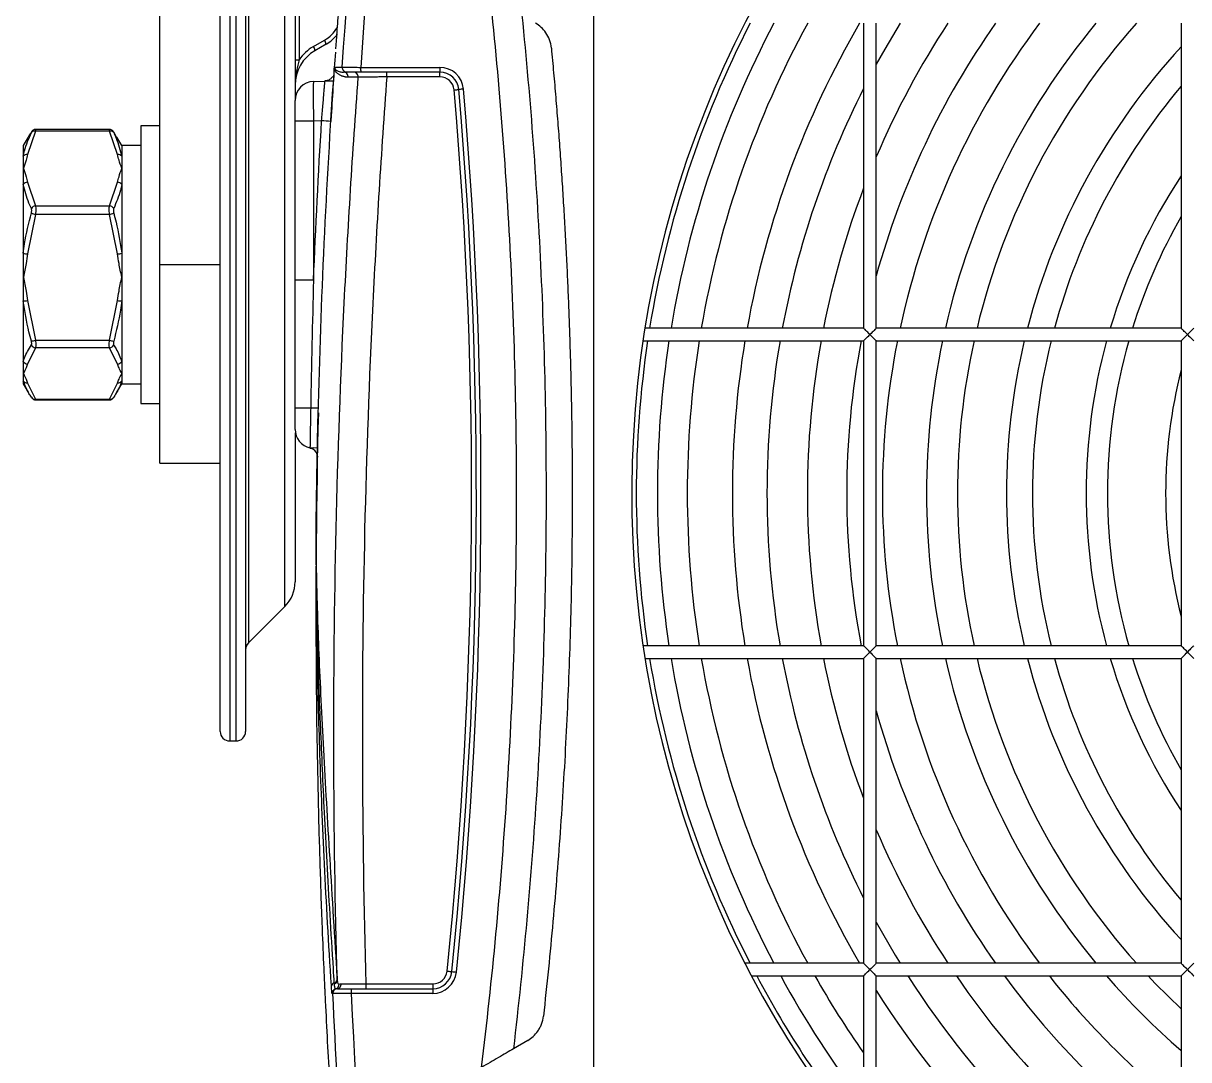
# Model space of a CAD drawing. Extents: x 14.8 to 109.8, y 1.6 to 86.6.
# Drawn here: x 43.842 to 47.512, y 35.035 to 38.298 of the extents above; entities that cross this region are included whole.
import ezdxf

# ---------------------------------------------------------------- set-up
doc = ezdxf.new("R2010")
doc.units = 0
doc.header["$MEASUREMENT"] = 0
doc.layers.add('OBJECT', color=7, linetype='CONTINUOUS')

msp = doc.modelspace()

# ---------------------------------------------------------------- linework, layer by layer
at = {"layer": 'OBJECT'}
for p, q in [((44.2723, 37.5382), (44.2723, 44.1632)), ((45.6383, 40.2052), (45.6383, 33.4632)), ((44.4923, 39.0382), (44.4923, 37.5382)), ((44.5123, 36.0382), (44.5123, 39.0382)), ((44.5423, 38.9807), (44.5423, 36.0682)), ((44.4623, 37.5382), (44.4623, 38.8687)), ((44.5511, 38.7294), (44.5511, 37.5382)), ((44.6661, 36.462), (44.6661, 38.6123)), ((44.6983, 38.5328), (44.6983, 38.0553)), ((44.7107, 38.5328), (44.7107, 38.1832)), ((46.4883, 38.2982), (46.4883, 37.3382)), ((46.5283, 37.3382), (46.5283, 38.2982)), ((47.4883, 38.2982), (47.4883, 37.3382)), ((44.7559, 38.2249), (44.7909, 38.2451)), ((44.7958, 38.2321), (44.7608, 38.2119)), ((44.6983, 38.1832), (44.7107, 38.1832)), ((44.822, 38.1605), (44.8467, 38.1605)), ((44.8617, 38.1445), (44.8504, 38.1445)), ((44.9047, 38.1595), (45.1537, 38.1595)), ((45.1542, 38.1445), (44.9052, 38.1445)), ((44.9871, 38.1295), (44.9871, 38.1445)), ((45.1542, 38.1295), (44.9871, 38.1295)), ((45.1542, 38.1295), (45.1542, 38.1445)), ((44.7562, 38.1152), (44.7919, 38.1165)), ((44.6983, 37.9903), (44.6983, 38.0553)), ((44.6983, 37.489), (44.6983, 37.9903)), ((44.7562, 37.9903), (44.6983, 37.9903)), ((44.7818, 37.9912), (44.7562, 37.9903)), ((44.7562, 37.9903), (44.7562, 37.489)), ((44.8118, 38.0075), (44.8107, 37.9894)), ((43.8807, 37.9586), (43.8553, 37.8848)), ((44.114, 37.9586), (43.8807, 37.9586)), ((44.1129, 37.9643), (43.8817, 37.9643)), ((44.1393, 37.8848), (44.114, 37.9586)), ((44.127, 37.9555), (44.1263, 37.9565)), ((44.1357, 37.9395), (44.127, 37.9555)), ((44.2723, 37.9757), (44.2123, 37.9757)), ((44.2123, 37.9757), (44.2123, 37.1007)), ((43.8577, 37.9398), (43.8423, 37.9132)), ((43.8423, 37.9132), (43.8423, 37.8795)), ((44.1523, 37.9132), (44.1368, 37.9401)), ((44.2123, 37.9132), (44.1523, 37.9132)), ((44.1523, 37.9132), (44.1523, 37.1632)), ((44.1523, 37.9132), (44.1523, 37.8795)), ((43.8423, 37.8795), (43.8423, 37.8412)), ((44.1523, 37.8795), (44.1523, 37.8412)), ((43.8423, 37.8412), (43.8423, 37.7906)), ((44.1523, 37.8412), (44.1523, 37.7906)), ((43.8423, 37.7906), (43.8423, 37.5742)), ((43.8553, 37.7977), (43.8807, 37.7239)), ((44.114, 37.7239), (44.1393, 37.7977)), ((44.1523, 37.7906), (44.1523, 37.5742)), ((43.8807, 37.6965), (43.8553, 37.5719)), ((43.8807, 37.7239), (44.114, 37.7239)), ((44.114, 37.6965), (43.8807, 37.6965)), ((44.1393, 37.5719), (44.114, 37.6965)), ((43.8423, 37.5742), (43.8423, 37.4984)), ((44.1523, 37.5742), (44.1523, 37.4984)), ((44.2723, 37.5382), (44.4623, 37.5382)), ((44.2723, 36.9132), (44.2723, 37.5382)), ((44.4623, 36.0682), (44.4623, 37.5382)), ((44.4923, 37.5382), (44.4923, 36.0382)), ((44.5511, 37.5382), (44.5511, 36.347)), ((43.8423, 37.4984), (43.8423, 37.4243)), ((44.1523, 37.4984), (44.1523, 37.4243)), ((44.7562, 37.489), (44.6983, 37.489)), ((43.8423, 37.4243), (43.8423, 37.2329)), ((43.8553, 37.425), (43.8807, 37.3003)), ((44.114, 37.3003), (44.1393, 37.425)), ((44.1523, 37.4243), (44.1523, 37.2329)), ((46.4883, 37.3382), (45.8002, 37.3382)), ((47.4883, 37.3382), (46.5283, 37.3382)), ((43.8807, 37.3003), (44.114, 37.3003)), ((45.794, 37.2982), (46.4883, 37.2982)), ((46.4883, 37.2982), (46.4883, 36.3382)), ((46.5283, 37.2982), (47.4883, 37.2982)), ((46.5283, 36.3382), (46.5283, 37.2982)), ((47.4883, 37.2982), (47.4883, 36.3382)), ((43.8807, 37.2761), (43.8553, 37.2253)), ((44.114, 37.2761), (43.8807, 37.2761)), ((44.1393, 37.2253), (44.114, 37.2761)), ((43.8423, 37.2329), (43.8423, 37.1954)), ((44.1523, 37.2329), (44.1523, 37.1954)), ((43.8423, 37.1954), (43.8423, 37.1718)), ((44.1523, 37.1954), (44.1523, 37.1718)), ((43.8423, 37.1718), (43.8423, 37.1632)), ((43.8423, 37.1632), (43.8577, 37.1367)), ((43.8553, 37.1655), (43.8807, 37.1147)), ((44.114, 37.1147), (44.1393, 37.1655)), ((44.1368, 37.1364), (44.1523, 37.1632)), ((44.1523, 37.1718), (44.1523, 37.1632)), ((44.1523, 37.1632), (44.2123, 37.1632)), ((43.8807, 37.1147), (44.114, 37.1147)), ((43.8817, 37.1121), (44.1129, 37.1121)), ((44.2123, 37.1007), (44.2723, 37.1007)), ((44.6983, 37.0089), (44.6983, 36.5398)), ((44.7711, 36.9607), (44.7562, 36.9612)), ((44.2723, 36.9132), (44.4623, 36.9132)), ((44.5511, 36.347), (44.6661, 36.462)), ((46.4883, 36.3382), (45.794, 36.3382)), ((47.4883, 36.3382), (46.5283, 36.3382)), ((45.8002, 36.2982), (46.4883, 36.2982)), ((46.4883, 36.2982), (46.4883, 35.3382)), ((46.5283, 36.2982), (47.4883, 36.2982)), ((46.5283, 35.3382), (46.5283, 36.2982)), ((47.4883, 36.2982), (47.4883, 35.3382)), ((44.4923, 36.0382), (44.5123, 36.0382)), ((44.7834, 35.4457), (44.7839, 35.4301)), ((46.4883, 35.3382), (46.1149, 35.3382)), ((47.4883, 35.3382), (46.5283, 35.3382)), ((47.4883, 35.2982), (47.5083, 35.3182)), ((47.5283, 35.3382), (47.5083, 35.3182)), ((44.9213, 35.2732), (44.9213, 35.2582)), ((44.9213, 35.2732), (45.132, 35.2732)), ((45.132, 35.2732), (45.132, 35.2582)), ((46.1357, 35.2982), (46.4883, 35.2982)), ((46.4883, 35.2982), (46.4883, 34.7659)), ((46.5283, 35.2982), (47.4883, 35.2982)), ((46.5283, 34.7177), (46.5283, 35.2982)), ((47.4883, 35.2982), (47.4883, 34.3382)), ((44.817, 35.2425), (44.8147, 35.2425)), ((45.1315, 35.2432), (44.8749, 35.2432)), ((44.8755, 35.2582), (45.132, 35.2582)), ((45.4307, 35.0953), (45.3855, 35.0688))]:
    msp.add_line(p, q, dxfattribs=at)
at = {"layer": 'OBJECT', "flags": 128}
for points in [[(46.6031, 38.2982), (46.5548, 38.2168), (46.5283, 38.1693)], [(45.199, 38.0884), (45.2019, 38.0886), (45.2047, 38.0889), (45.2073, 38.0891), (45.2096, 38.0893), (45.2114, 38.0894), (45.2128, 38.0896), (45.2137, 38.0896), (45.214, 38.0897)], [(46.5083, 37.3182), (46.5049, 37.3217), (46.5015, 37.3251), (46.4983, 37.3282), (46.4955, 37.3311), (46.493, 37.3335), (46.491, 37.3355), (46.4895, 37.337), (46.4886, 37.3379), (46.4883, 37.3382)], [(46.5283, 37.3382), (46.528, 37.3379), (46.5271, 37.337), (46.5256, 37.3355), (46.5236, 37.3335), (46.5212, 37.3311), (46.5183, 37.3282), (46.5152, 37.3251), (46.5118, 37.3217), (46.5083, 37.3182)], [(47.5083, 37.3182), (47.5049, 37.3217), (47.5015, 37.3251), (47.4983, 37.3282), (47.4955, 37.3311), (47.493, 37.3335), (47.491, 37.3355), (47.4895, 37.337), (47.4886, 37.3379), (47.4883, 37.3382)], [(47.5283, 37.3382), (47.528, 37.3379), (47.5271, 37.337), (47.5256, 37.3355), (47.5236, 37.3335), (47.5212, 37.3311), (47.5183, 37.3282), (47.5152, 37.3251), (47.5118, 37.3217), (47.5083, 37.3182)], [(46.4883, 37.2982), (46.4884, 37.2983), (46.4891, 37.299), (46.4904, 37.3003), (46.4924, 37.3023), (46.4949, 37.3047), (46.4978, 37.3077), (46.5011, 37.311), (46.5046, 37.3145), (46.5083, 37.3182)], [(46.5083, 37.3182), (46.512, 37.3145), (46.5155, 37.311), (46.5189, 37.3077), (46.5218, 37.3047), (46.5243, 37.3023), (46.5262, 37.3003), (46.5276, 37.299), (46.5282, 37.2983), (46.5283, 37.2982)], [(47.4883, 37.2982), (47.4884, 37.2983), (47.4891, 37.299), (47.4904, 37.3003), (47.4924, 37.3023), (47.4949, 37.3047), (47.4978, 37.3077), (47.5011, 37.311), (47.5046, 37.3145), (47.5083, 37.3182)], [(47.5083, 37.3182), (47.512, 37.3145), (47.5155, 37.311), (47.5189, 37.3077), (47.5218, 37.3047), (47.5243, 37.3023), (47.5262, 37.3003), (47.5276, 37.299), (47.5282, 37.2983), (47.5283, 37.2982)], [(46.5083, 36.3182), (46.5049, 36.3217), (46.5015, 36.3251), (46.4983, 36.3282), (46.4955, 36.3311), (46.493, 36.3335), (46.491, 36.3355), (46.4895, 36.337), (46.4886, 36.3379), (46.4883, 36.3382)], [(46.5283, 36.3382), (46.528, 36.3379), (46.5271, 36.337), (46.5256, 36.3355), (46.5236, 36.3335), (46.5212, 36.3311), (46.5183, 36.3282), (46.5152, 36.3251), (46.5118, 36.3217), (46.5083, 36.3182)], [(47.5083, 36.3182), (47.5049, 36.3217), (47.5015, 36.3251), (47.4983, 36.3282), (47.4955, 36.3311), (47.493, 36.3335), (47.491, 36.3355), (47.4895, 36.337), (47.4886, 36.3379), (47.4883, 36.3382)], [(47.5283, 36.3382), (47.528, 36.3379), (47.5271, 36.337), (47.5256, 36.3355), (47.5236, 36.3335), (47.5212, 36.3311), (47.5183, 36.3282), (47.5152, 36.3251), (47.5118, 36.3217), (47.5083, 36.3182)], [(46.4883, 36.2982), (46.4884, 36.2983), (46.4891, 36.299), (46.4904, 36.3003), (46.4924, 36.3023), (46.4949, 36.3047), (46.4978, 36.3077), (46.5011, 36.311), (46.5046, 36.3145), (46.5083, 36.3182)], [(46.5083, 36.3182), (46.512, 36.3145), (46.5155, 36.311), (46.5189, 36.3077), (46.5218, 36.3047), (46.5243, 36.3023), (46.5262, 36.3003), (46.5276, 36.299), (46.5282, 36.2983), (46.5283, 36.2982)], [(47.4883, 36.2982), (47.4884, 36.2983), (47.4891, 36.299), (47.4904, 36.3003), (47.4924, 36.3023), (47.4949, 36.3047), (47.4978, 36.3077), (47.5011, 36.311), (47.5046, 36.3145), (47.5083, 36.3182)], [(47.5083, 36.3182), (47.512, 36.3145), (47.5155, 36.311), (47.5189, 36.3077), (47.5218, 36.3047), (47.5243, 36.3023), (47.5262, 36.3003), (47.5276, 36.299), (47.5282, 36.2983), (47.5283, 36.2982)], [(46.5283, 35.4672), (46.5873, 35.3642), (46.6031, 35.3382)], [(45.1768, 35.3136), (45.1797, 35.3133), (45.1825, 35.313), (45.185, 35.3128), (45.1873, 35.3125), (45.1892, 35.3123), (45.1905, 35.3122), (45.1914, 35.3121), (45.1917, 35.3121)], [(46.5083, 35.3182), (46.5049, 35.3217), (46.5015, 35.3251), (46.4983, 35.3282), (46.4955, 35.3311), (46.493, 35.3335), (46.491, 35.3355), (46.4895, 35.337), (46.4886, 35.3379), (46.4883, 35.3382)], [(46.4883, 35.2982), (46.4884, 35.2983), (46.4891, 35.299), (46.4904, 35.3003), (46.4924, 35.3023), (46.4949, 35.3047), (46.4978, 35.3077), (46.5011, 35.311), (46.5046, 35.3145), (46.5083, 35.3182)], [(46.5283, 35.3382), (46.528, 35.3379), (46.5271, 35.337), (46.5256, 35.3355), (46.5236, 35.3335), (46.5212, 35.3311), (46.5183, 35.3282), (46.5152, 35.3251), (46.5118, 35.3217), (46.5083, 35.3182)], [(46.5083, 35.3182), (46.512, 35.3145), (46.5155, 35.311), (46.5189, 35.3077), (46.5218, 35.3047), (46.5243, 35.3023), (46.5262, 35.3003), (46.5276, 35.299), (46.5282, 35.2983), (46.5283, 35.2982)], [(47.5083, 35.3182), (47.5049, 35.3217), (47.5015, 35.3251), (47.4983, 35.3282), (47.4955, 35.3311), (47.493, 35.3335), (47.491, 35.3355), (47.4895, 35.337), (47.4886, 35.3379), (47.4883, 35.3382)], [(47.5083, 35.3182), (47.512, 35.3145), (47.5155, 35.311), (47.5189, 35.3077), (47.5218, 35.3047), (47.5243, 35.3023), (47.5262, 35.3003), (47.5276, 35.299), (47.5282, 35.2983), (47.5283, 35.2982)], [(47.4883, 35.1942), (47.4067, 35.2746), (47.3843, 35.2982)]]:
    msp.add_lwpolyline(points, dxfattribs=at)
at = {"layer": 'OBJECT'}
for centre, radius, start, end in [((49.0083, 36.8182), 3.25, 0, 267.3717), ((44.7359, 38.3404), 0.11, 300, 329.4447), ((49.0083, 36.8182), 3.2357, 152.7804, 170.752), ((49.0083, 36.8182), 3.1693, 152.1615, 170.5565), ((49.0083, 36.8182), 3.0752, 151.2312, 170.2647), ((49.0083, 36.8182), 2.9331, 149.6958, 169.7881), ((49.0083, 36.8182), 2.6969, 146.7161, 156.8664), ((49.0083, 36.8182), 2.5729, 144.8841, 164.5585), ((49.0083, 36.8182), 2.4606, 143.0246, 167.7998), ((49.0083, 36.8182), 2.3215, 140.3929, 167.0563), ((49.0083, 36.8182), 2.2244, 138.2912, 166.4809), ((44.772, 38.2306), 0.0239, 3.7838, 37.5137), ((44.7333, 38.3404), 0.125, 300, 321.8278), ((44.8233, 38.1037), 0.125, 120, 180), ((44.8259, 38.1037), 0.14, 120, 145.3786), ((44.737, 38.2104), 0.0239, 3.7838, 37.5137), ((70.2127, 36.4432), 25.449, 176.02432, 176.47606), ((49.0083, 36.8182), 2.0702, 137.2433, 165.4521), ((44.8617, 38.1595), 0.015, 176.126, 269.9933), ((44.882, 38.1295), 0.015, 355.6798, 89.9107), ((45.0125, 38.1557), 0.1079, 178.0114, 185.9869), ((45.2615, 38.1557), 0.1079, 178.0114, 185.9869), ((45.1537, 38.0845), 0.075, 4.9624, 90), ((45.1542, 38.0845), 0.06, 4.9624, 90), ((45.1542, 38.0845), 0.045, 4.9624, 90), ((44.7583, 38.0553), 0.06, 92, 180), ((49.0083, 36.8182), 2.8241, 153.1648, 169.3897), ((49.0083, 36.8182), 1.9882, 139.8639, 164.8383), ((30.5708, 36.8182), 14.6832, 354.11849, 4.96243), ((30.5708, 36.8182), 14.6982, 354.11849, 4.96243), ((30.5703, 36.8182), 14.7132, 354.11849, 4.96243), ((45.3266, 36.9183), 1.1768, 94.7891, 95.4941), ((44.5842, 34.6284), 3.3686, 86.1447, 86.6372), ((43.8778, 37.9463), 0.0126, 76.6704, 142.9446), ((44.1169, 37.9463), 0.0126, 37.057, 103.3279), ((43.8537, 37.8702), 0.0147, 83.5888, 140.7706), ((44.141, 37.8702), 0.0147, 39.2266, 96.4139), ((49.0083, 36.8182), 1.8191, 146.6745, 163.3903), ((43.8561, 37.7808), 0.017, 92.7298, 144.3988), ((44.1385, 37.7808), 0.017, 35.5981, 87.2733), ((49.0083, 36.8182), 2.6969, 159.1352, 168.8827), ((43.8835, 37.7059), 0.0182, 98.8638, 150.3093), ((43.9017, 37.7782), 0.0844, 246.1955, 255.5413), ((44.1112, 37.7059), 0.0182, 29.6935, 81.1335), ((44.0929, 37.7782), 0.0844, 284.461, 293.8022), ((49.0083, 36.8182), 1.752, 150.1804, 162.734), ((43.8636, 37.6563), 0.0849, 255.4528, 264.3673), ((44.131, 37.6563), 0.0849, 275.6314, 284.5485), ((43.8446, 37.5054), 0.0811, 268.4272, 277.6217), ((44.1501, 37.5054), 0.0812, 262.3785, 271.5726), ((43.8588, 37.3725), 0.0754, 276.7559, 286.8504), ((43.8827, 37.2927), 0.0167, 206.2902, 263.1841), ((44.1358, 37.3725), 0.0754, 253.148, 263.2457), ((44.112, 37.2927), 0.0167, 276.8185, 333.7072), ((49.0083, 36.8182), 3.2357, 171.4689, 188.5311), ((49.0083, 36.8182), 3.1693, 171.2888, 188.7112), ((49.0083, 36.8182), 3.0752, 171.02, 188.98), ((49.0083, 36.8182), 2.9331, 170.5811, 189.4189), ((49.0083, 36.8182), 2.8241, 170.2143, 189.7857), ((49.0083, 36.8182), 2.6969, 169.7476, 190.2524), ((49.0083, 36.8182), 2.5729, 169.2478, 190.7522), ((49.0083, 36.8182), 2.4606, 168.7511, 191.2489), ((49.0083, 36.8182), 2.3215, 168.0673, 191.9327), ((49.0083, 36.8182), 2.2244, 167.5383, 192.4617), ((49.0083, 36.8182), 2.0702, 166.593, 193.407), ((49.0083, 36.8182), 1.9882, 166.0293, 193.9707), ((49.0083, 36.8182), 1.8191, 164.7007, 195.2993), ((49.0083, 36.8182), 1.752, 164.0989, 195.9011), ((43.856, 37.2413), 0.016, 211.5866, 267.7053), ((44.1387, 37.2413), 0.016, 272.2915, 328.4166), ((49.0083, 36.8182), 1.5687, 165.6858, 194.3142), ((43.8543, 37.1798), 0.0144, 213.6117, 274.0334), ((44.1403, 37.1798), 0.0144, 265.9636, 326.3913), ((43.8788, 37.1274), 0.0128, 210.1391, 278.5287), ((44.1159, 37.1274), 0.0128, 261.4733, 329.859), ((44.7365, 34.1129), 2.9736, 89.7916, 90.7359), ((44.5902, 30.6499), 6.4385, 88.38324, 88.60129), ((70.2127, 36.4432), 25.449, 178.58432, 182.24635), ((44.7583, 37.0196), 0.06, 180.0004, 257.275), ((44.5883, 36.5398), 0.11, 315, 0), ((44.5723, 36.3258), 0.03, 135, 180), ((49.0083, 36.8182), 3.2357, 189.248, 207.2196), ((49.0083, 36.8182), 3.1693, 189.4435, 207.8385), ((49.0083, 36.8182), 3.0752, 189.7353, 208.7688), ((49.0083, 36.8182), 2.9331, 190.2119, 210.3042), ((49.0083, 36.8182), 2.8241, 190.6103, 206.8352), ((49.0083, 36.8182), 2.6969, 191.1173, 200.8648), ((49.0083, 36.8182), 2.4606, 192.2002, 216.9754), ((49.0083, 36.8182), 2.3215, 192.9437, 219.6071), ((49.0083, 36.8182), 2.2244, 193.5191, 221.7088), ((49.0083, 36.8182), 2.0702, 194.5479, 222.7567), ((49.0083, 36.8182), 1.9882, 195.1617, 220.1361), ((49.0083, 36.8182), 1.8191, 196.6097, 213.3255), ((49.0083, 36.8182), 1.752, 197.266, 209.8196), ((49.0083, 36.8182), 2.5729, 195.4415, 215.1159), ((44.4923, 36.0682), 0.03, 180, 270), ((44.5123, 36.0682), 0.03, 270, 0), ((49.0083, 36.8182), 2.6969, 203.1336, 213.2839), ((45.1315, 35.3182), 0.075, 270, 354.1185), ((45.132, 35.3182), 0.045, 270, 354.1185), ((45.132, 35.3182), 0.06, 270, 354.1185), ((45.305, 36.3049), 0.9993, 263.4907, 264.321), ((44.8238, 35.2654), 0.0114, 100.9346, 173.2163), ((44.8194, 35.2879), 0.0115, 281.262, 351.2833), ((44.8191, 35.2855), 0.012, 283.2952, 353.1552), ((44.8226, 35.2717), 0.0143, 284.9444, 4.561), ((44.8289, 35.2724), 0.0142, 274.4428, 5.0268), ((49.0083, 36.8182), 3.2357, 208.019, 218.8473), ((49.0083, 36.8182), 3.1693, 208.6594, 217.3324), ((49.0083, 36.8182), 3.0752, 209.6225, 214.9682), ((49.0083, 36.8182), 2.8241, 212.5624, 237.4376), ((49.0083, 36.8182), 2.6969, 214.3065, 235.6935), ((49.0083, 36.8182), 2.5729, 216.2123, 233.7877), ((49.0083, 36.8182), 2.4606, 218.1504, 231.8496), ((49.0083, 36.8182), 2.3215, 220.9007, 229.0993), ((44.8297, 35.2432), 0.015, 103.3339, 182.7079), ((44.832, 35.2432), 0.015, 90.0062, 182.7103), ((44.9828, 35.247), 0.1079, 174.013, 181.9886), ((45.2393, 35.247), 0.1079, 174.015, 181.9889), ((49.0083, 36.8182), 2.9331, 212.2712, 237.7288)]:
    msp.add_arc(centre, radius, start, end, dxfattribs=at)
msp.add_ellipse((44.7583, 37.9902), major_axis=(-0.0021, 0.125), ratio=0.016736, start_param=0.000304, end_param=1.569882, dxfattribs=at)
for points, knots in [([(45.039, 40.1632), (45.0223, 40.0523), (44.9681, 39.6919), (44.8975, 39.0789), (44.8497, 38.5521), (44.8298, 38.2762), (44.8281, 38.2522)], [0, 0, 0, 0, 0.174946, 0.568517, 0.962436, 1, 1, 1, 1]), ([(45.2851, 35.0103), (45.3195, 35.2899), (45.3458, 35.5703), (45.3825, 36.1323), (45.3929, 36.4138), (45.3975, 36.977), (45.3918, 37.2587), (45.3645, 37.8208), (45.3428, 38.1013), (45.3131, 38.3814)], [0, 0, 0, 0, 0.25, 0.25, 0.5, 0.5, 0.75, 0.75, 1, 1, 1, 1]), ([(45.4124, 38.3236), (45.4398, 38.0532), (45.4598, 37.7822), (45.485, 37.2395), (45.4902, 36.9676), (45.4857, 36.4239), (45.4761, 36.1522), (45.4419, 35.6096), (45.4175, 35.3388), (45.3856, 35.0688)], [0, 0, 0, 0, 0.25, 0.25, 0.5, 0.5, 0.75, 0.75, 1, 1, 1, 1]), ([(45.5051, 38.2204), (45.5043, 38.2294), (45.5023, 38.2379), (45.4963, 38.2542), (45.4924, 38.2615), (45.4832, 38.2748), (45.4782, 38.2805), (45.4674, 38.2904), (45.4615, 38.2947), (45.4556, 38.2982)], [0, 0, 0, 0, 0.25, 0.25, 0.5, 0.5, 0.75, 0.75, 1, 1, 1, 1]), ([(44.8281, 38.2522), (44.8277, 38.2462), (44.8272, 38.2403), (44.8266, 38.2316), (44.8264, 38.2287), (44.826, 38.223), (44.8258, 38.2202), (44.8256, 38.2175)], [0, 0, 0, 0, 0.5, 0.5, 0.75, 0.75, 1, 1, 1, 1]), ([(45.5051, 38.2204), (45.5075, 38.1945), (45.5123, 38.1428), (45.519, 38.065), (45.5253, 37.9873), (45.5311, 37.9095), (45.5366, 37.8317), (45.5417, 37.7538), (45.5463, 37.676), (45.5506, 37.5981), (45.5545, 37.5201), (45.5579, 37.4422), (45.561, 37.3642), (45.5636, 37.2863), (45.5658, 37.2083), (45.5676, 37.1303), (45.5691, 37.0523), (45.5701, 36.9743), (45.5707, 36.8962), (45.571, 36.7942), (45.5703, 36.6682), (45.5681, 36.5183), (45.5643, 36.3683), (45.5591, 36.2184), (45.5523, 36.0686), (45.5441, 35.9188), (45.5343, 35.7691), (45.5231, 35.6195), (45.5103, 35.47), (45.4962, 35.3207), (45.4855, 35.2212), (45.4802, 35.1715)], [0, 0, 0, 0, 0.02554, 0.05108, 0.07662, 0.10216, 0.127701, 0.153243, 0.178784, 0.204326, 0.229868, 0.255411, 0.280954, 0.306497, 0.332041, 0.357584, 0.383129, 0.408673, 0.434218, 0.459763, 0.508868, 0.557974, 0.607082, 0.656191, 0.705302, 0.754414, 0.803528, 0.852644, 0.901761, 0.95088, 1, 1, 1, 1]), ([(44.7107, 38.1832), (44.7078, 38.1718), (44.701, 38.1456), (44.6983, 38.1188), (44.6983, 38.1038), (44.6983, 38.1037)], [0, 0, 0, 0, 0.433834, 0.994526, 1, 1, 1, 1]), ([(44.7643, 36.7045), (44.7656, 36.8246), (44.7743, 37.3061), (44.7966, 37.7857), (44.8209, 38.1445)], [0.5064708, 0.5064708, 0.5064708, 0.5064708, 0.6298374, 1, 1, 1, 1]), ([(44.8165, 38.1312), (44.816, 38.1305), (44.8141, 38.1269), (44.8085, 38.1218), (44.8006, 38.1174), (44.7948, 38.1171), (44.7923, 38.1169)], [0, 0, 0, 0, 0.0909527, 0.4138239, 0.7542486, 1, 1, 1, 1]), ([(44.8209, 38.1445), (44.8209, 38.1444), (44.8209, 38.1455), (44.8211, 38.149), (44.8212, 38.1505), (44.8215, 38.1545), (44.8217, 38.157), (44.8219, 38.1605)], [0, 0, 0, 0, 0.5, 0.5, 0.75, 0.75, 1, 1, 1, 1]), ([(44.8653, 38.1284), (44.864, 38.1284), (44.8613, 38.1285), (44.8573, 38.129), (44.8534, 38.1297), (44.8495, 38.1307), (44.8457, 38.132), (44.842, 38.1336), (44.8384, 38.1355), (44.8351, 38.1377), (44.8313, 38.1407), (44.8273, 38.145), (44.8248, 38.1491), (44.8232, 38.153), (44.8225, 38.1554), (44.8222, 38.1576), (44.822, 38.1588), (44.822, 38.1595), (44.8219, 38.1599), (44.8219, 38.1599), (44.8219, 38.16), (44.8219, 38.1601), (44.8219, 38.1602), (44.8219, 38.1603), (44.8219, 38.1604), (44.8219, 38.1605)], [0, 0, 0, 0, 0.044484, 0.091732, 0.141745, 0.194524, 0.250071, 0.308388, 0.369478, 0.433344, 0.499991, 0.614296, 0.749984, 0.791315, 0.874984, 0.9136, 0.937485, 0.956548, 0.968736, 0.978139, 0.985865, 0.991913, 0.996285, 0.99898, 1, 1, 1, 1]), ([(44.822, 38.1602), (44.822, 38.1601), (44.822, 38.16), (44.8221, 38.1594), (44.8223, 38.1585), (44.8228, 38.1573), (44.8235, 38.1558), (44.8248, 38.154), (44.8267, 38.152), (44.8297, 38.1497), (44.8339, 38.1475), (44.8393, 38.1457), (44.8447, 38.1447), (44.8486, 38.1445), (44.8504, 38.1445)], [0, 0, 0, 0, 0.016531, 0.046196, 0.088997, 0.144933, 0.214004, 0.296209, 0.39155, 0.500024, 0.650076, 0.783422, 0.900063, 1, 1, 1, 1]), ([(44.8467, 38.1605), (44.8469, 38.1605), (44.8485, 38.1604), (44.8529, 38.1604), (44.8547, 38.1603), (44.8589, 38.1603), (44.8613, 38.1602), (44.8666, 38.1601), (44.8695, 38.1601), (44.8758, 38.16), (44.8791, 38.1599), (44.8895, 38.1597), (44.897, 38.1596), (44.9047, 38.1595)], [0, 0, 0, 0, 0.25, 0.25, 0.375, 0.375, 0.5, 0.5, 0.625, 0.625, 0.75, 0.75, 1, 1, 1, 1]), ([(44.8653, 38.1284), (44.8655, 38.1302), (44.8653, 38.1322), (44.8639, 38.1362), (44.8628, 38.1381), (44.8599, 38.1413), (44.858, 38.1425), (44.8542, 38.1441), (44.8522, 38.1445), (44.8504, 38.1445)], [0, 0, 0, 0, 0.25, 0.25, 0.5, 0.5, 0.75, 0.75, 1, 1, 1, 1]), ([(44.9052, 38.1445), (44.8937, 38.1445), (44.8826, 38.1445), (44.8707, 38.1445), (44.8674, 38.1445), (44.863, 38.1445), (44.8618, 38.1445), (44.8617, 38.1445)], [0, 0, 0, 0, 0.5, 0.5, 0.75, 0.75, 1, 1, 1, 1]), ([(44.9871, 38.1295), (44.9814, 38.1294), (44.9758, 38.1293), (44.9648, 38.1292), (44.9594, 38.1291), (44.9489, 38.129), (44.9439, 38.1289), (44.9344, 38.1288), (44.9298, 38.1288), (44.9216, 38.1287), (44.9178, 38.1286), (44.9111, 38.1285), (44.9082, 38.1285), (44.9008, 38.1284), (44.8978, 38.1284), (44.897, 38.1284)], [0, 0, 0, 0, 0.125, 0.125, 0.25, 0.25, 0.375, 0.375, 0.5, 0.5, 0.625, 0.625, 0.75, 0.75, 1, 1, 1, 1]), ([(44.9871, 38.1295), (44.9693, 37.8919), (44.9546, 37.6542), (44.9313, 37.1784), (44.9227, 36.9403), (44.9063, 36.226), (44.9076, 35.7495), (44.9213, 35.2732)], [0, 0, 0, 0, 0.25, 0.25, 0.5, 0.5, 1, 1, 1, 1]), ([(44.7818, 37.9912), (44.7825, 37.9995), (44.7832, 38.0076), (44.7845, 38.0235), (44.7852, 38.0314), (44.7865, 38.0466), (44.787, 38.0538), (44.7882, 38.0674), (44.7887, 38.0739), (44.7896, 38.0854), (44.7901, 38.0906), (44.7908, 38.0998), (44.7911, 38.1037), (44.7918, 38.1132), (44.792, 38.1165), (44.7919, 38.1165)], [0, 0, 0, 0, 0.125, 0.125, 0.25, 0.25, 0.375, 0.375, 0.5, 0.5, 0.625, 0.625, 0.75, 0.75, 1, 1, 1, 1]), ([(44.7919, 38.1165), (44.7936, 38.1166), (44.7961, 38.1166), (44.8143, 38.1173), (44.8194, 38.1175)], [0, 0, 0, 0, 0.722636, 1, 1, 1, 1]), ([(44.831, 35.284), (44.8176, 35.7583), (44.8165, 36.2328), (44.833, 36.9442), (44.8415, 37.1813), (44.8647, 37.6551), (44.8793, 37.8918), (44.897, 38.1284)], [0, 0, 0, 0, 0.5, 0.5, 0.75, 0.75, 1, 1, 1, 1]), ([(43.8423, 37.8795), (43.8436, 37.8853), (43.849, 37.9105), (43.8596, 37.935), (43.8677, 37.9539)], [0, 0, 0, 0, 0.230785, 1, 1, 1, 1]), ([(43.8677, 37.9555), (43.8649, 37.9517), (43.8611, 37.9464), (43.8588, 37.941), (43.8581, 37.9395)], [0, 0, 0, 0, 0.725855, 1, 1, 1, 1]), ([(43.8677, 37.9539), (43.8679, 37.9543), (43.8684, 37.9555), (43.8689, 37.9567), (43.8688, 37.957), (43.868, 37.956), (43.8677, 37.9555)], [0, 0, 0, 0, 0.1425394, 0.421897, 0.7116308, 1, 1, 1, 1]), ([(43.8816, 37.9642), (43.8806, 37.9642), (43.8783, 37.9641), (43.8752, 37.9629), (43.8726, 37.9613), (43.8708, 37.9597), (43.8696, 37.9584), (43.8689, 37.9574), (43.8684, 37.9567), (43.8683, 37.9564)], [0, 0, 0, 0, 0.177389, 0.37439, 0.542565, 0.681689, 0.788402, 0.907727, 1, 1, 1, 1]), ([(43.8817, 37.964), (43.8817, 37.964), (43.8819, 37.9641), (43.8814, 37.9618), (43.8809, 37.9594), (43.8807, 37.9586)], [0, 0, 0, 0, 0.300676, 0.765699, 1, 1, 1, 1]), ([(44.114, 37.9586), (44.1136, 37.9601), (44.1129, 37.9631), (44.1127, 37.9647), (44.1129, 37.9643), (44.1129, 37.9642)], [0, 0, 0, 0, 0.477249, 0.96249, 1, 1, 1, 1]), ([(44.1263, 37.9565), (44.1263, 37.9566), (44.1258, 37.9573), (44.1251, 37.9583), (44.1234, 37.9602), (44.1209, 37.9622), (44.1173, 37.964), (44.1144, 37.9642), (44.1129, 37.9642)], [0, 0, 0, 0, 0.028043, 0.2019751, 0.3577988, 0.5201457, 0.7520639, 1, 1, 1, 1]), ([(44.127, 37.9555), (44.1268, 37.9558), (44.1262, 37.9566), (44.1258, 37.957), (44.1259, 37.9563), (44.1266, 37.9547), (44.127, 37.9539)], [0, 0, 0, 0, 0.142534, 0.421893, 0.711623, 1, 1, 1, 1]), ([(44.127, 37.9539), (44.1296, 37.9483), (44.1408, 37.9239), (44.1473, 37.8988), (44.1523, 37.8795)], [0, 0, 0, 0, 0.230777, 1, 1, 1, 1]), ([(43.8553, 37.8848), (43.8539, 37.8789), (43.8505, 37.8645), (43.8454, 37.85), (43.8424, 37.8414), (43.8423, 37.8412)], [0, 0, 0, 0, 0.4001048, 0.9899638, 1, 1, 1, 1]), ([(44.1523, 37.8412), (44.1523, 37.8414), (44.1493, 37.85), (44.1441, 37.8645), (44.1407, 37.8789), (44.1393, 37.8848)], [0, 0, 0, 0, 0.010035, 0.599894, 1, 1, 1, 1]), ([(43.8423, 37.8412), (43.8424, 37.8411), (43.8454, 37.8324), (43.8505, 37.818), (43.8539, 37.8036), (43.8553, 37.7977)], [0, 0, 0, 0, 0.0100399, 0.5998958, 1, 1, 1, 1]), ([(44.1393, 37.7977), (44.1407, 37.8036), (44.1441, 37.818), (44.1493, 37.8324), (44.1523, 37.8411), (44.1523, 37.8412)], [0, 0, 0, 0, 0.400106, 0.989961, 1, 1, 1, 1]), ([(43.8677, 37.7149), (43.8651, 37.7207), (43.8538, 37.7456), (43.8473, 37.7711), (43.8423, 37.7906)], [0, 0, 0, 0, 0.230777, 1, 1, 1, 1]), ([(44.1523, 37.7906), (44.1511, 37.7848), (44.1457, 37.7593), (44.1351, 37.7342), (44.127, 37.7149)], [0, 0, 0, 0, 0.2307835, 1, 1, 1, 1]), ([(43.8423, 37.5742), (43.8436, 37.584), (43.849, 37.6268), (43.8596, 37.6687), (43.8677, 37.701)], [0, 0, 0, 0, 0.230784, 1, 1, 1, 1]), ([(43.8677, 37.701), (43.8679, 37.7017), (43.8684, 37.7039), (43.8689, 37.7077), (43.8688, 37.7119), (43.868, 37.7139), (43.8677, 37.7149)], [0, 0, 0, 0, 0.1425309, 0.4218945, 0.7116174, 1, 1, 1, 1]), ([(43.8807, 37.7239), (43.881, 37.7219), (43.8818, 37.7179), (43.8819, 37.7097), (43.8814, 37.7023), (43.8809, 37.6979), (43.8807, 37.6965)], [0, 0, 0, 0, 0.286986, 0.578771, 0.858873, 1, 1, 1, 1]), ([(44.114, 37.6965), (44.1136, 37.6995), (44.1129, 37.7055), (44.1128, 37.7141), (44.1132, 37.7202), (44.1138, 37.723), (44.114, 37.7239)], [0, 0, 0, 0, 0.286985, 0.578771, 0.85887, 1, 1, 1, 1]), ([(44.127, 37.7149), (44.1268, 37.7145), (44.1262, 37.7131), (44.1258, 37.71), (44.1259, 37.7055), (44.1266, 37.7025), (44.127, 37.701)], [0, 0, 0, 0, 0.142542, 0.421893, 0.711626, 1, 1, 1, 1]), ([(44.127, 37.701), (44.1296, 37.6914), (44.1408, 37.6497), (44.1473, 37.607), (44.1523, 37.5742)], [0, 0, 0, 0, 0.230778, 1, 1, 1, 1]), ([(43.8553, 37.5719), (43.8539, 37.562), (43.8505, 37.5376), (43.8454, 37.5133), (43.8424, 37.4987), (43.8423, 37.4984)], [0, 0, 0, 0, 0.400104, 0.989962, 1, 1, 1, 1]), ([(44.1523, 37.4984), (44.1523, 37.4987), (44.1493, 37.5133), (44.1441, 37.5376), (44.1407, 37.562), (44.1393, 37.5719)], [0, 0, 0, 0, 0.010037, 0.599895, 1, 1, 1, 1]), ([(43.8423, 37.4984), (43.8424, 37.4982), (43.8454, 37.4835), (43.8505, 37.4592), (43.8539, 37.4348), (43.8553, 37.425)], [0, 0, 0, 0, 0.0100371, 0.5998949, 1, 1, 1, 1]), ([(44.1393, 37.425), (44.1407, 37.4348), (44.1441, 37.4592), (44.1493, 37.4835), (44.1523, 37.4982), (44.1523, 37.4984)], [0, 0, 0, 0, 0.400106, 0.989964, 1, 1, 1, 1]), ([(44.6983, 37.0863), (44.6983, 37.1605), (44.6983, 37.2348), (44.6983, 37.309), (44.6983, 37.369), (44.6983, 37.429), (44.6983, 37.489)], [0, 0, 0, 0, 0.00565795, 0.00565795, 0.00565795, 0.01022995, 0.01022995, 0.01022995, 0.01022995]), ([(43.8677, 37.2976), (43.8651, 37.3072), (43.8538, 37.3488), (43.8473, 37.3915), (43.8423, 37.4243)], [0, 0, 0, 0, 0.230777, 1, 1, 1, 1]), ([(44.1523, 37.4243), (44.1511, 37.4144), (44.1457, 37.3716), (44.1351, 37.3298), (44.127, 37.2976)], [0, 0, 0, 0, 0.2307843, 1, 1, 1, 1]), ([(43.8423, 37.2329), (43.8436, 37.237), (43.849, 37.2546), (43.8596, 37.2719), (43.8677, 37.2853)], [0, 0, 0, 0, 0.230783, 1, 1, 1, 1]), ([(43.8677, 37.2853), (43.8679, 37.2856), (43.8684, 37.2866), (43.8689, 37.2892), (43.8688, 37.2931), (43.868, 37.2961), (43.8677, 37.2976)], [0, 0, 0, 0, 0.142527, 0.42189, 0.711622, 1, 1, 1, 1]), ([(43.8807, 37.3003), (43.881, 37.2974), (43.8818, 37.2914), (43.8819, 37.2837), (43.8814, 37.2787), (43.8809, 37.2768), (43.8807, 37.2761)], [0, 0, 0, 0, 0.286985, 0.578769, 0.85887, 1, 1, 1, 1]), ([(44.114, 37.2761), (44.1136, 37.2776), (44.1129, 37.2805), (44.1128, 37.2876), (44.1132, 37.2946), (44.1138, 37.2989), (44.114, 37.3003)], [0, 0, 0, 0, 0.2869881, 0.5787714, 0.8588716, 1, 1, 1, 1]), ([(44.127, 37.2976), (44.1268, 37.2969), (44.1262, 37.2947), (44.1258, 37.2912), (44.1259, 37.2875), (44.1266, 37.286), (44.127, 37.2853)], [0, 0, 0, 0, 0.142534, 0.42189, 0.71162, 1, 1, 1, 1]), ([(44.127, 37.2853), (44.1296, 37.2813), (44.1408, 37.2641), (44.1473, 37.2465), (44.1523, 37.2329)], [0, 0, 0, 0, 0.230777, 1, 1, 1, 1]), ([(43.8553, 37.2253), (43.8539, 37.2213), (43.8505, 37.2114), (43.8454, 37.2014), (43.8424, 37.1955), (43.8423, 37.1954)], [0, 0, 0, 0, 0.400105, 0.989964, 1, 1, 1, 1]), ([(44.1523, 37.1954), (44.1523, 37.1955), (44.1493, 37.2014), (44.1441, 37.2114), (44.1407, 37.2213), (44.1393, 37.2253)], [0, 0, 0, 0, 0.010036, 0.599894, 1, 1, 1, 1]), ([(43.8423, 37.1954), (43.8424, 37.1953), (43.8454, 37.1893), (43.8505, 37.1794), (43.8539, 37.1695), (43.8553, 37.1655)], [0, 0, 0, 0, 0.01004, 0.599896, 1, 1, 1, 1]), ([(44.1393, 37.1655), (44.1407, 37.1695), (44.1441, 37.1794), (44.1493, 37.1893), (44.1523, 37.1953), (44.1523, 37.1954)], [0, 0, 0, 0, 0.400105, 0.989961, 1, 1, 1, 1]), ([(43.8677, 37.1209), (43.8651, 37.1248), (43.8538, 37.1414), (43.8473, 37.1586), (43.8423, 37.1718)], [0, 0, 0, 0, 0.2307766, 1, 1, 1, 1]), ([(44.1523, 37.1718), (44.1511, 37.1679), (44.1457, 37.1506), (44.1351, 37.1338), (44.127, 37.1209)], [0, 0, 0, 0, 0.230784, 1, 1, 1, 1]), ([(43.8684, 37.1199), (43.8689, 37.1191), (43.8697, 37.1179), (43.872, 37.1155), (43.8751, 37.1135), (43.8786, 37.1121), (43.881, 37.1123), (43.8817, 37.1123)], [0, 0, 0, 0, 0.260359, 0.402468, 0.600217, 0.881439, 1, 1, 1, 1]), ([(43.8807, 37.1147), (43.8811, 37.1136), (43.8816, 37.112), (43.8817, 37.1123), (43.8817, 37.1124)], [0, 0, 0, 0, 0.721614, 1, 1, 1, 1]), ([(44.1129, 37.1122), (44.1141, 37.1122), (44.1164, 37.1123), (44.1196, 37.1135), (44.1221, 37.1151), (44.1238, 37.1167), (44.125, 37.1181), (44.1258, 37.1191), (44.1262, 37.1198), (44.1264, 37.1201)], [0, 0, 0, 0, 0.189075, 0.381962, 0.546145, 0.681245, 0.789091, 0.916331, 1, 1, 1, 1]), ([(44.1129, 37.1122), (44.113, 37.1123), (44.1132, 37.1126), (44.1138, 37.1141), (44.114, 37.1147)], [0, 0, 0, 0, 0.646127, 1, 1, 1, 1]), ([(44.6983, 37.0196), (44.6983, 37.0196), (44.6983, 37.02), (44.6983, 37.0217), (44.6983, 37.023), (44.6983, 37.028), (44.6983, 37.0329), (44.6983, 37.0422), (44.6983, 37.0456), (44.6983, 37.0528), (44.6983, 37.0567), (44.6983, 37.0688), (44.6983, 37.0775), (44.6983, 37.0863)], [0, 0, 0, 0, 0.125, 0.125, 0.25, 0.25, 0.5, 0.5, 0.625, 0.625, 0.75, 0.75, 1, 1, 1, 1]), ([(44.7473, 37.0865), (44.7472, 37.0782), (44.747, 37.0699), (44.7467, 37.0538), (44.7465, 37.046), (44.7462, 37.0309), (44.7461, 37.0235), (44.7459, 37.01), (44.7458, 37.0036), (44.7456, 36.9919), (44.7455, 36.9867), (44.7453, 36.9776), (44.7453, 36.9737), (44.7452, 36.9675), (44.7451, 36.9651), (44.7451, 36.9619), (44.7451, 36.9611), (44.7451, 36.9611)], [0, 0, 0, 0, 0.125, 0.125, 0.25, 0.25, 0.375, 0.375, 0.5, 0.5, 0.625, 0.625, 0.75, 0.75, 0.875, 0.875, 1, 1, 1, 1]), ([(44.7455, 36.9605), (44.7473, 36.9601), (44.752, 36.9593), (44.7579, 36.955), (44.7623, 36.9506), (44.7638, 36.9477), (44.7643, 36.9469)], [0, 0, 0, 0, 0.2287346, 0.5891014, 0.8906501, 1, 1, 1, 1]), ([(44.7643, 36.9469), (44.7649, 36.9459), (44.7663, 36.9435), (44.7676, 36.9396), (44.7682, 36.9362), (44.7684, 36.9341), (44.7685, 36.9332), (44.7685, 36.9327), (44.7685, 36.9324), (44.7685, 36.9323), (44.7685, 36.9323)], [0, 0, 0, 0, 0.185694, 0.451098, 0.649472, 0.745095, 0.805157, 0.86252, 0.94754, 1, 1, 1, 1]), ([(44.8125, 35.2668), (44.8039, 35.4014), (44.7967, 35.5293), (44.7849, 35.772), (44.7802, 35.8869), (44.7728, 36.1036), (44.7701, 36.2055), (44.7664, 36.3963), (44.7654, 36.4851), (44.7651, 36.5672)], [0, 0, 0, 0, 0.25, 0.25, 0.5, 0.5, 0.75, 0.75, 1, 1, 1, 1]), ([(44.7651, 36.5672), (44.7651, 36.5671), (44.7651, 36.5668), (44.7651, 36.5657), (44.7651, 36.5647), (44.7651, 36.564)], [0, 0, 0, 0, 0.124273, 0.346783, 1, 1, 1, 1]), ([(44.7788, 36.0805), (44.7784, 36.089), (44.7735, 36.195), (44.7698, 36.3263), (44.7666, 36.463), (44.7656, 36.528), (44.7653, 36.5545), (44.7651, 36.564)], [0, 0, 0, 0, 0.044378, 0.550474, 0.803459, 0.929958, 1, 1, 1, 1]), ([(44.7652, 36.5648), (44.7653, 36.5607), (44.7654, 36.556), (44.7656, 36.5467), (44.7657, 36.5419), (44.766, 36.5274), (44.7662, 36.5175), (44.767, 36.4873), (44.7676, 36.4666), (44.7695, 36.4028), (44.7712, 36.3581), (44.7749, 36.265), (44.7771, 36.2166), (44.7819, 36.1161), (44.7845, 36.0639), (44.7931, 35.9026), (44.7998, 35.7884), (44.8144, 35.5469), (44.8224, 35.4194), (44.8308, 35.2862)], [0, 0, 0, 0, 0.015625, 0.015625, 0.03125, 0.03125, 0.0625, 0.0625, 0.125, 0.125, 0.25, 0.25, 0.375, 0.375, 0.5, 0.5, 0.75, 0.75, 1, 1, 1, 1]), ([(44.8217, 35.2766), (44.8208, 35.2912), (44.8161, 35.3644), (44.8048, 35.5495), (44.7903, 35.811), (44.7825, 35.9932), (44.7788, 36.0805)], [0, 0, 0, 0, 0.049086, 0.245469, 0.638622, 1, 1, 1, 1]), ([(44.7839, 35.4301), (44.7855, 35.389), (44.7873, 35.3479), (44.7891, 35.3069), (44.7893, 35.3013), (44.7896, 35.2958), (44.7898, 35.2903), (44.7902, 35.2821), (44.7906, 35.2739), (44.791, 35.2658)], [-0.003133278, -0.003133278, -0.003133278, -0.003133278, 0, 0, 0, 0.000420983, 0.000420983, 0.000420983, 0.00104487, 0.00104487, 0.00104487, 0.00104487]), ([(44.8147, 35.2425), (44.8146, 35.2425), (44.8145, 35.2431), (44.8142, 35.2452), (44.814, 35.2468), (44.8137, 35.2509), (44.8134, 35.2535), (44.813, 35.2595), (44.8128, 35.2629), (44.8125, 35.2668)], [0, 0, 0, 0, 0.25, 0.25, 0.5, 0.5, 0.75, 0.75, 1, 1, 1, 1]), ([(44.8263, 35.2578), (44.8257, 35.2577), (44.8252, 35.2579), (44.8242, 35.2592), (44.8238, 35.2602), (44.8227, 35.2642), (44.8222, 35.2684), (44.8219, 35.2738)], [0, 0, 0, 0, 0.25, 0.25, 0.5, 0.5, 1, 1, 1, 1]), ([(44.831, 35.284), (44.8312, 35.28), (44.8317, 35.2768), (44.8336, 35.2729), (44.835, 35.2723), (44.8369, 35.2728)], [0, 0, 0, 0, 0.5, 0.5, 1, 1, 1, 1]), ([(44.8431, 35.2736), (44.847, 35.2736), (44.8518, 35.2736), (44.8629, 35.2735), (44.8693, 35.2735), (44.8829, 35.2734), (44.8903, 35.2734), (44.9055, 35.2733), (44.9133, 35.2733), (44.9213, 35.2732)], [0, 0, 0, 0, 0.25, 0.25, 0.5, 0.5, 0.75, 0.75, 1, 1, 1, 1]), ([(44.791, 35.2658), (44.791, 35.2646), (44.7911, 35.2634), (44.7911, 35.2622), (44.7912, 35.2603), (44.7913, 35.2584), (44.7914, 35.2565), (44.7914, 35.2556), (44.7915, 35.2548), (44.7915, 35.2539)], [0, 0, 0, 0, 0.0001040453, 0.0001040453, 0.0001040453, 0.0002672482, 0.0002672482, 0.0002672482, 0.0003422222, 0.0003422222, 0.0003422222, 0.0003422222]), ([(44.7915, 35.2539), (44.7915, 35.2536), (44.7915, 35.2534), (44.7916, 35.2531), (44.7916, 35.2518), (44.7917, 35.2505), (44.7917, 35.2492), (44.7918, 35.248), (44.7919, 35.2467), (44.7919, 35.2454), (44.792, 35.2441), (44.792, 35.2428), (44.7921, 35.2415), (44.7922, 35.2389), (44.7924, 35.2363), (44.7925, 35.2337), (44.7926, 35.2311), (44.7927, 35.2285), (44.7929, 35.2259), (44.793, 35.2238), (44.7931, 35.2217), (44.7932, 35.2195)], [0, 0, 0, 0, 0.0000210204, 0.0000210204, 0.0000210204, 0.0001308555, 0.0001308555, 0.0001308555, 0.0002406878, 0.0002406878, 0.0002406878, 0.0003505204, 0.0003505204, 0.0003505204, 0.0005701954, 0.0005701954, 0.0005701954, 0.0007898873, 0.0007898873, 0.0007898873, 0.0009677093, 0.0009677093, 0.0009677093, 0.0009677093]), ([(44.8749, 35.2432), (44.8673, 35.2431), (44.8599, 35.243), (44.8494, 35.2429), (44.8461, 35.2429), (44.8399, 35.2428), (44.837, 35.2428), (44.8316, 35.2427), (44.8293, 35.2427), (44.825, 35.2426), (44.8232, 35.2426), (44.8188, 35.2425), (44.8172, 35.2425), (44.817, 35.2425)], [0, 0, 0, 0, 0.25, 0.25, 0.375, 0.375, 0.5, 0.5, 0.625, 0.625, 0.75, 0.75, 1, 1, 1, 1]), ([(45.0175, 33.0396), (44.9681, 33.4051), (44.9267, 33.7718), (44.8599, 34.5062), (44.8344, 34.874), (44.817, 35.2425)], [0, 0, 0, 0, 0.5, 0.5, 1, 1, 1, 1]), ([(44.832, 35.2582), (44.8322, 35.2582), (44.837, 35.2582), (44.849, 35.2582), (44.8537, 35.2582), (44.8642, 35.2582), (44.8697, 35.2582), (44.8755, 35.2582)], [0, 0, 0, 0, 0.5, 0.5, 0.75, 0.75, 1, 1, 1, 1]), ([(44.7932, 35.2195), (44.7952, 35.1768), (44.7974, 35.1341), (44.8019, 35.0486), (44.8043, 35.0059), (44.8118, 34.8778), (44.8172, 34.7924), (44.823, 34.7071)], [0, 0, 0, 0, 0.25, 0.25, 0.5, 0.5, 1, 1, 1, 1]), ([(45.4307, 35.0954), (45.4366, 35.0988), (45.4423, 35.103), (45.453, 35.1127), (45.4581, 35.1184), (45.4648, 35.1281), (45.4669, 35.1315), (45.4708, 35.1387), (45.4725, 35.1425), (45.4771, 35.1544), (45.4792, 35.1627), (45.4802, 35.1715)], [0, 0, 0, 0, 0.25, 0.25, 0.5, 0.5, 0.625, 0.625, 0.75, 0.75, 1, 1, 1, 1]), ([(45.3856, 35.0688), (45.3714, 35.0604), (45.3555, 35.0512), (45.321, 35.0311), (45.3032, 35.0208), (45.2851, 35.0103)], [0, 0, 0, 0, 0.5, 0.5, 1, 1, 1, 1])]:
    msp.add_open_spline(points, degree=3, knots=knots, dxfattribs=at)
for points in [[(44.8467, 38.1605), (44.8921, 38.8306), (44.964, 39.4988), (45.0623, 40.1632)], [(45.1208, 40.1632), (45.0222, 39.4984), (44.9501, 38.83), (44.9047, 38.1595)], [(44.8219, 38.1605), (44.8219, 38.1605), (44.8219, 38.1605), (44.822, 38.1605)], [(44.897, 38.1284), (44.8851, 38.1284), (44.8745, 38.1284), (44.8653, 38.1284)], [(44.7562, 37.489), (44.7631, 37.6565), (44.7716, 37.8239), (44.7818, 37.9912)], [(44.7562, 37.489), (44.7526, 37.3548), (44.7496, 37.2207), (44.7473, 37.0865)], [(44.7451, 36.9611), (44.7456, 36.9611), (44.7494, 36.9614), (44.7562, 36.9612)], [(44.7652, 36.585), (44.7645, 36.6268), (44.7642, 36.6666), (44.7643, 36.7045)], [(44.7651, 36.5672), (44.7651, 36.5731), (44.7651, 36.579), (44.7652, 36.585)], [(44.8219, 35.2738), (44.8218, 35.2747), (44.8217, 35.2756), (44.8217, 35.2766)], [(44.8308, 35.2862), (44.8309, 35.2854), (44.8309, 35.2847), (44.831, 35.284)], [(44.8369, 35.2728), (44.8386, 35.2733), (44.8406, 35.2736), (44.8431, 35.2736)], [(44.83, 35.2582), (44.8285, 35.2582), (44.8273, 35.258), (44.8263, 35.2578)], [(44.8749, 35.2432), (44.9097, 34.5085), (44.9764, 33.7766), (45.0748, 33.0476)]]:
    msp.add_open_spline(points, degree=3, dxfattribs=at)

doc.saveas('drawing.dxf')
